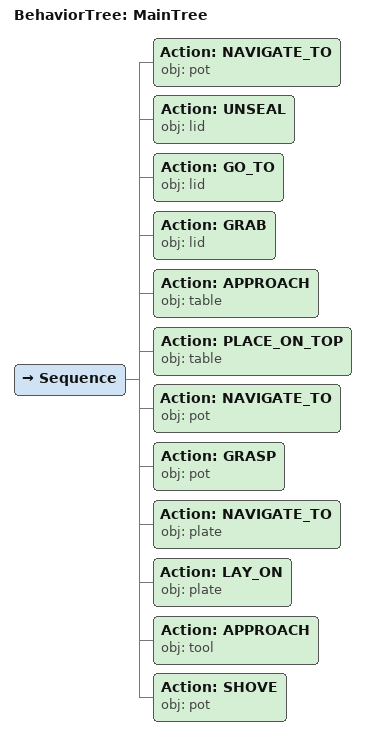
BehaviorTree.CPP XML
<root main_tree_to_execute="MainTree">
  <BehaviorTree ID="MainTree">
    <Sequence>
      <!-- Navigate to pot -->
      <Action ID="NAVIGATE_TO" obj="pot" />
      <!-- Unseal lid -->
      <Action ID="UNSEAL" obj="lid" />
      <!-- Go to lid -->
      <Action ID="GO_TO" obj="lid" />
      <!-- Grab lid -->
      <Action ID="GRAB" obj="lid" />
      <!-- Approach table -->
      <Action ID="APPROACH" obj="table" />
      <!-- Place on table -->
      <Action ID="PLACE_ON_TOP" obj="table" />
      <!-- Navigate to pot -->
      <Action ID="NAVIGATE_TO" obj="pot" />
      <!-- Grasp pot -->
      <Action ID="GRASP" obj="pot" />
      <!-- Navigate to plate -->
      <Action ID="NAVIGATE_TO" obj="plate" />
      <!-- Lay on plate -->
      <Action ID="LAY_ON" obj="plate" />
      <!-- Approach tool -->
      <Action ID="APPROACH" obj="tool" />
      <!-- Shove pot -->
      <Action ID="SHOVE" obj="pot" />
    </Sequence>
  </BehaviorTree>
</root>
